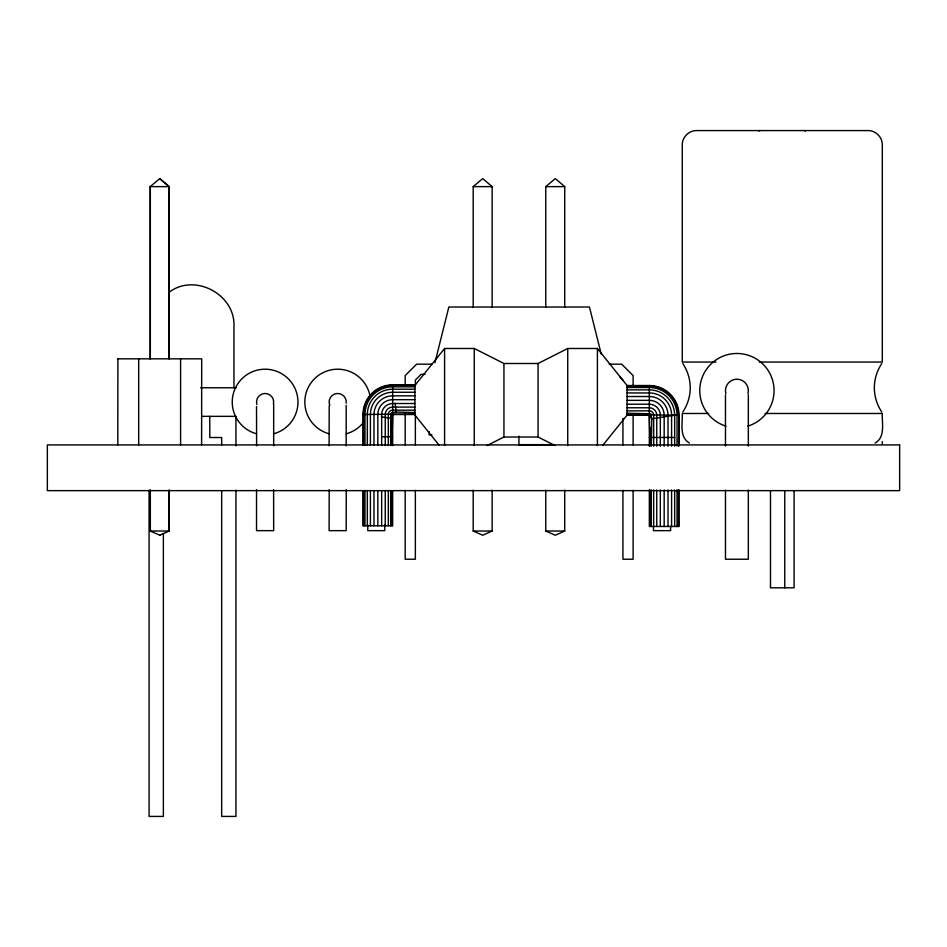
<?xml version="1.0" encoding="UTF-8"?>
<svg xmlns="http://www.w3.org/2000/svg" width="947" height="947" viewBox="0 0 947 947"><rect width="100%" height="100%" fill="white"/><g stroke="black" fill="none" stroke-linecap="round" stroke-linejoin="round"><path stroke-width="1.42" d="M678.502 526.473L678.502 489.895M678.514 445.99L679.011 415.2L679.011 445.942M392.247 432.507L392.662 414.005M627.08 413.212L650.743 413.792L651.796 418.775L651.323 446.203M649.334 446.203L649.334 385.524L627.08 385.524L597.403 348.484L567.738 348.484L538.062 363.494L503.934 363.494L474.258 348.484L444.593 348.484L414.916 385.417M649.843 446.203L650.104 427.499M381.665 445.528L381.665 414.514A10.997 10.997 0 0 1 392.662 403.517L414.916 403.517M392.153 445.528L391.656 418.29L392.662 412.525L392.662 384.837L414.916 384.837L414.916 415.094L439.195 445.315M392.662 445.528L392.662 414.514M391.656 418.29L392.33 415.437M434.922 362.737L448.854 307.017L589.448 307.017L601.238 354.166M682.799 412.004C692.707 396.982 692.707 378.551 682.799 363.53M881.775 363.53C871.867 378.551 871.867 396.982 881.775 412.004M602.801 445.315L627.08 415.094M150.23 358.83L150.23 186.63L159.771 178.592L169.264 186.63L169.264 358.83M473.192 307.313L473.192 186.63L482.733 178.592L492.144 186.63L492.144 307.313M545.768 307.313L545.768 186.63L555.309 178.592L564.72 186.63L564.72 307.313M169.549 291.948C195.082 272.937 235.401 294.576 233.956 326.324L233.956 387.773M875.158 443.007C885.587 437.171 881.846 422.954 882.308 413.484L765.022 413.484M487.16 445.504L503.934 437.017L538.062 437.017L554.835 445.504M159.806 535.244L169.264 531.018L169.264 490.167M492.144 490.167L492.144 531.018L482.686 535.244L473.192 531.018L473.192 490.167M564.72 490.167L564.72 531.018L555.262 535.244L545.768 531.018L545.768 490.167M674.666 446.203L674.666 415.2L651.796 418.775M414.916 412.525L396.248 412.052L391.667 412.797L390.744 414.005L390.673 445.528M362.985 445.268L362.985 414.514L414.916 414.005M150.23 186.63L169.17 186.63L169.17 358.83M473.192 186.63L492.144 186.63M545.768 186.63L564.72 186.63M117.795 358.83L201.699 358.83L201.604 444.924M716.003 362.05L682.266 362.05L682.266 144.867C682.112 137.232 688.919 130.414 696.554 130.579L868.02 130.579C875.655 130.414 882.462 137.232 882.308 144.867L882.308 362.05L759.281 362.05M431.808 364.169L416.621 364.169L405.186 375.592L405.186 384.446M609.264 364.169L621.682 364.169L633.117 375.592L633.117 385.926M425.12 374.337L421.072 374.337L415.366 380.055L415.366 385.95M414.916 385.346L392.662 385.346A29.168 29.168 0 0 0 363.494 414.514L363.494 445.268M627.08 386.033L649.334 386.033A29.191 29.191 0 0 1 678.502 415.26L679.011 415.2A29.677 29.677 0 0 0 649.334 385.524M414.916 386.826L392.662 386.826A27.688 27.688 0 0 0 364.974 414.514L364.974 445.268M627.08 387.512L649.334 387.512A27.688 27.688 0 0 1 677.022 415.2L678.514 415.26M200.586 387.773L236.205 387.773M414.916 389.193L392.662 389.193A25.332 25.332 0 0 0 367.329 414.514L367.329 445.268M627.08 389.868L649.334 389.868A25.332 25.332 0 0 1 674.666 415.2M414.916 392.259L392.662 392.259A22.255 22.255 0 0 0 370.407 414.514L370.407 445.268M627.08 392.946L649.334 392.946A22.255 22.255 0 0 1 671.589 415.2L671.589 446.203M414.916 395.834L392.662 395.834A18.68 18.68 0 0 0 373.982 414.514L373.982 445.268M627.08 396.521L649.334 396.521A18.68 18.68 0 0 1 668.014 415.2L668.014 446.203M414.916 399.681L392.662 399.681A14.832 14.832 0 0 0 377.829 414.514L377.829 445.268M627.08 400.356L649.334 400.356A14.832 14.832 0 0 1 664.167 415.2L664.167 446.203M627.08 404.203L649.334 404.203A10.997 10.997 0 0 1 660.331 415.2L660.331 446.203M627.08 407.778L649.334 407.778A7.422 7.422 0 0 1 656.756 415.2L656.756 446.203M627.08 410.856L649.334 410.856A4.344 4.344 0 0 1 653.679 415.2L653.679 446.203M708.676 413.484L682.266 413.484C682.728 422.954 678.987 437.171 689.416 443.007M392.153 414.514L414.916 414.514M650.175 417.71L649.843 415.2L627.08 415.2L627.08 385.417M201.64 416.349L235.957 416.349L235.957 445.871M431.998 434.922L429.133 434.922L429.133 431.607M381.665 436.768L392.662 436.768M649.334 437.455L674.666 437.455M519.145 444.64L554.113 444.64M150.23 490.167L150.23 531.018L169.17 531.018L169.17 490.167M473.192 531.018L492.144 531.018M545.768 531.018L564.72 531.018M414.916 407.092L392.662 407.092A7.422 7.422 0 0 0 385.24 414.514L385.24 445.528M649.843 415.2L627.08 414.691L677.022 415.2L677.022 445.942M414.916 410.169L392.662 410.169A4.344 4.344 0 0 0 388.317 414.514L388.317 445.528M381.345 416.929L392.153 418.361M150.23 531.018L159.901 535.244M159.676 178.592L169.17 186.63M620.084 377.202L622.937 380.055M649.997 417.544L649.334 414.691L649.843 437.455M395.077 403.197L396.248 412.052M882.308 441.515L882.308 444.025M794.095 490.582L794.095 587.803L770.491 587.803L770.491 490.582M784.755 490.582L784.755 587.803M748.331 394.816L748.331 446.061M748.331 490.073L748.331 559.227L725.473 559.227L725.473 490.073M725.473 394.816L725.473 446.061M679.011 489.871L679.011 526.473L649.334 526.473L649.334 489.99M677.022 489.871L677.022 526.473M674.666 489.99L674.666 526.473M671.589 489.99L671.589 526.473M670.606 526.236L670.606 530.651L653.466 530.651L653.466 526.224M668.014 489.99L668.014 526.473M664.167 489.99L664.167 526.473M660.331 489.99L660.331 526.473M656.756 489.99L656.756 526.473M653.679 489.99L653.679 526.473M651.323 489.99L651.323 526.473M649.843 489.99L649.843 526.473M633.117 413.946L633.117 444.924M633.117 490.357L633.117 559.227L622.937 559.227L622.937 490.357M622.937 418.385L622.937 444.924M597.403 348.484L597.403 445.635M567.738 348.484L567.738 445.635M538.062 363.494L538.062 437.017M518.932 436.165L518.932 444.924M503.934 363.494L503.934 437.017M474.258 348.484L474.258 445.54M444.593 348.484L444.593 445.54M415.366 415.437L415.366 444.924M415.366 490.357L415.366 559.227L405.186 559.227L405.186 490.357M405.186 413.946L405.186 444.924M392.662 490.771L392.662 525.786L362.985 525.786L362.985 490.653M392.153 490.771L392.153 525.786M390.673 490.771L390.673 525.786M388.317 490.771L388.317 525.786M385.24 490.771L385.24 525.786M384.766 524.756L384.766 530.651L367.767 530.651L367.767 524.768M381.665 490.771L381.665 525.786M377.829 490.653L377.829 525.786M373.982 490.653L373.982 525.786M370.407 490.653L370.407 525.786M367.329 490.653L367.329 525.786M364.974 490.653L364.974 525.786M363.494 490.653L363.494 525.786M346.188 405.352L346.188 445.812M346.259 489.67L346.188 530.651L329.118 530.651L329.189 489.646M329.189 405.801L329.118 445.753M273.671 404.416L273.671 445.753M273.612 489.646L273.671 530.651L256.53 530.651L256.53 489.67M256.53 406.452L256.601 445.812M235.957 490.155L235.957 816.421L221.669 816.421L221.669 490.605M221.669 444.901L221.669 437.526L209.784 437.526L209.784 416.349M180.605 358.83L180.605 444.924M163.369 533.362L163.369 816.421L149.081 816.421L149.081 490.155M150.324 186.63L150.324 358.83M150.324 490.167L150.324 531.018M138.7 358.83L138.7 444.924M117.89 358.83L117.795 444.924M256.601 433.797A32.861 32.861 0 0 1 238.182 383.204A32.861 32.861 0 0 1 292.019 383.204A32.861 32.861 0 0 1 273.612 433.797M256.886 404.487A8.57 8.57 0 0 1 264.888 393.49A8.57 8.57 0 0 1 273.434 404.061M363.766 422.066A32.861 32.861 0 0 1 346.2 433.797M329.189 433.797A32.861 32.861 0 0 1 305.052 398.249A32.861 32.861 0 0 1 336.73 369.212A32.861 32.861 0 0 1 370.052 396.343M329.781 405.363A8.57 8.57 0 0 1 336.54 393.561A8.57 8.57 0 0 1 346.188 403.15M725.97 426.126A37.146 37.146 0 0 1 706.746 368.939A37.146 37.146 0 0 1 767.07 368.939A37.146 37.146 0 0 1 747.846 426.126M725.864 393.585A11.435 11.435 0 0 1 736.908 379.202A11.435 11.435 0 0 1 747.952 393.585M804.477 130.579A14.288 3.693 90 0 1 805.435 131.065M759.139 131.065A14.288 3.693 90 0 1 760.098 130.579M362.985 414.514A29.677 29.677 0 0 1 392.662 384.837M899.65 444.924L47.35 444.924L47.35 490.641L899.65 490.641L899.65 444.924"/></g></svg>
